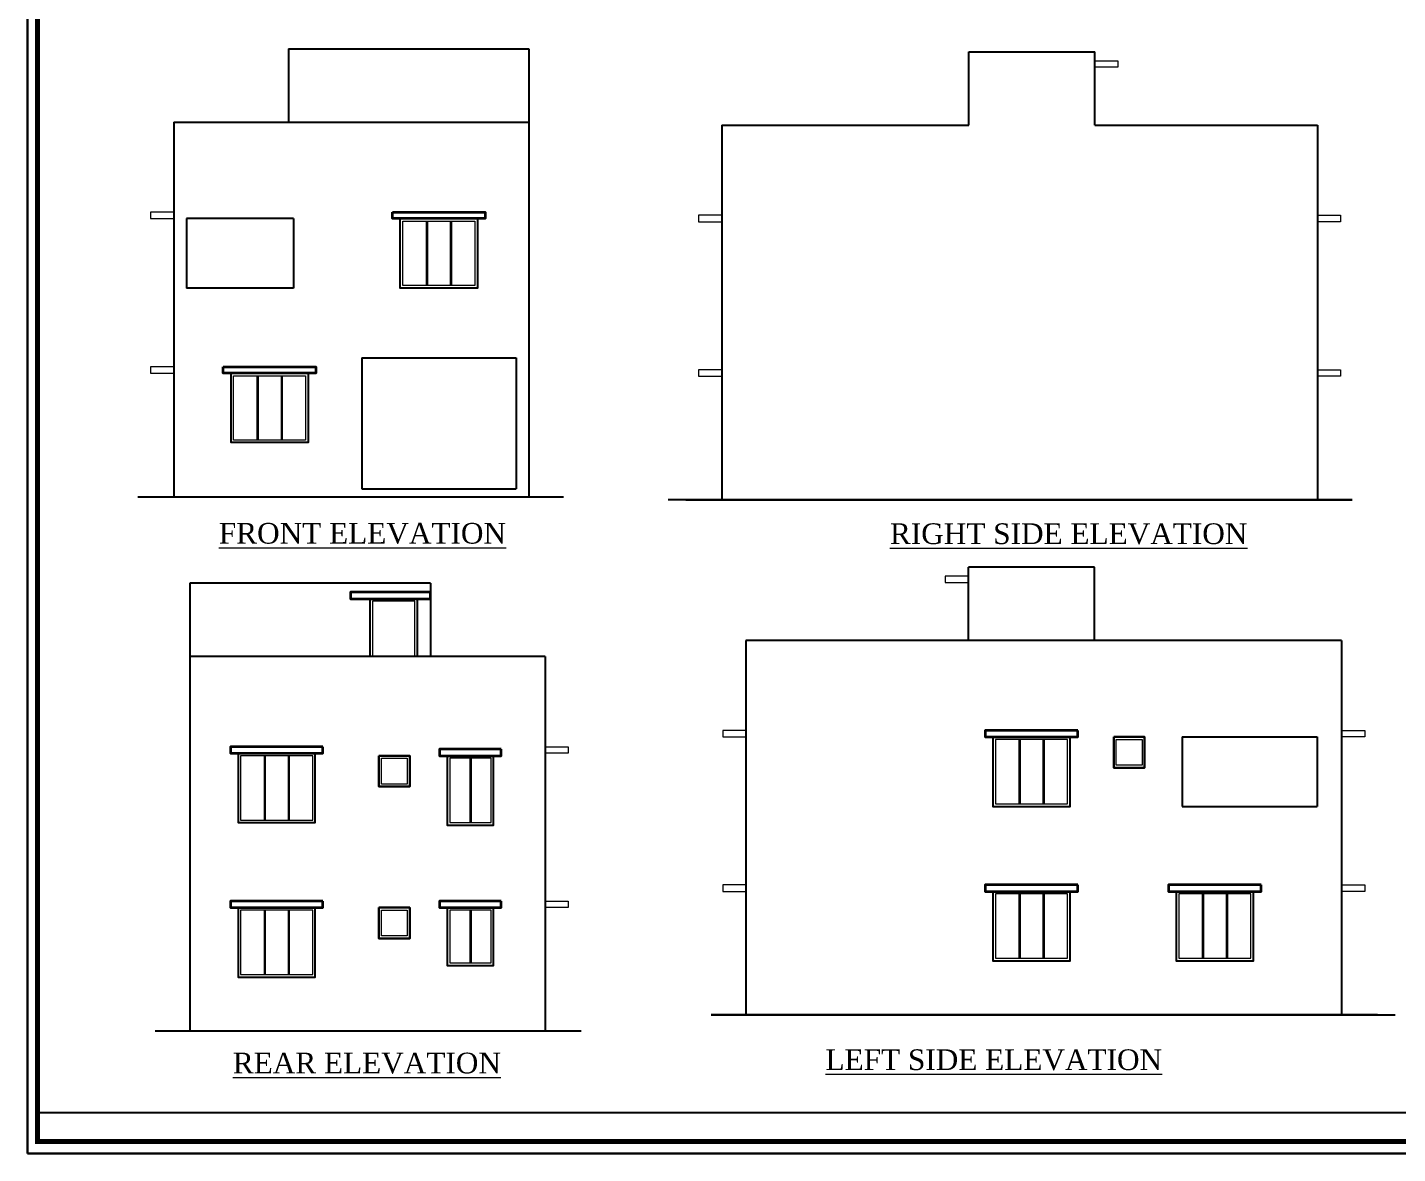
# Model space of a CAD drawing. Header units: metres. Extents: x -9654 to -9525, y 28695 to 28838.
# Drawn here: x -9651.82 to -9624.77, y 28796.03 to 28818.25 of the extents above; entities that cross this region are included whole.
import ezdxf

# ---------------------------------------------------------------- set-up
doc = ezdxf.new("R2010")
doc.units = ezdxf.units.M
doc.linetypes.add('CONTINULUS', pattern=[0])
for name, color, linetype, lineweight in [('BUA TOTAL', 3, 'Continuous', 30), ('dw text', 94, 'Continuous', 9), ('ELE', 7, 'Continuous', 35), ('ele-1', 7, 'Continuous', 30), ('ELE-2', 252, 'Continuous', 18), ('ELE-3', 250, 'Continuous', 18), ('FORMAT LINE', 7, 'Continuous', 25), ('win', 5, 'Continuous', 13)]:
    doc.layers.add(name, color=color, linetype=linetype, lineweight=lineweight)
doc.styles.add('Arial', font='arial.ttf', dxfattribs={"height": 0.2})

msp = doc.modelspace()

# ---------------------------------------------------------------- linework, layer by layer
at = {"linetype": 'Continuous'}
for p, q in [((-9646.67105, 28817.83372), (-9641.92125, 28817.83372)), ((-9646.67105, 28817.83372), (-9646.67105, 28816.38592)), ((-9641.92125, 28817.83372), (-9641.92125, 28808.99452)), ((-9633.23889, 28817.77366), (-9630.74969, 28817.77366)), ((-9633.23889, 28816.32586), (-9633.23889, 28817.77366)), ((-9630.74969, 28816.32586), (-9630.74969, 28817.77366)), ((-9648.93455, 28816.38592), (-9648.93455, 28808.99452)), ((-9648.93455, 28816.38592), (-9641.92125, 28816.38592)), ((-9638.11569, 28816.32586), (-9638.11569, 28808.93446)), ((-9638.11569, 28816.32586), (-9633.23889, 28816.32586)), ((-9630.74969, 28816.32586), (-9626.35549, 28816.32586)), ((-9626.35549, 28816.32586), (-9626.35549, 28808.93446)), ((-9648.68055, 28814.48092), (-9648.68055, 28813.10932)), ((-9646.56945, 28814.48092), (-9648.68055, 28814.48092)), ((-9646.56945, 28814.48092), (-9646.56945, 28813.10932)), ((-9646.56945, 28813.10932), (-9648.68055, 28813.10932)), ((-9645.22325, 28811.73772), (-9642.17525, 28811.73772)), ((-9645.22325, 28811.73772), (-9645.22325, 28809.14692)), ((-9642.17525, 28811.73772), (-9642.17525, 28809.14692)), ((-9649.64473, 28808.99452), (-9641.23663, 28808.99452)), ((-9645.22325, 28809.14692), (-9642.17525, 28809.14692)), ((-9625.67087, 28808.93446), (-9639.17282, 28808.93446)), ((-9638.82588, 28808.93446), (-9625.67087, 28808.93446)), ((-9630.75484, 28807.60709), (-9633.24404, 28807.60709)), ((-9633.24404, 28806.15929), (-9633.24404, 28807.60709)), ((-9630.75484, 28806.15929), (-9630.75484, 28807.60709)), ((-9648.6168, 28807.28703), (-9648.6168, 28798.44783)), ((-9643.867, 28807.28703), (-9648.6168, 28807.28703)), ((-9643.867, 28807.28703), (-9643.867, 28805.83923)), ((-9644.121, 28806.98223), (-9645.0608, 28806.98223)), ((-9645.0608, 28806.98223), (-9645.0608, 28805.83923)), ((-9644.121, 28805.83923), (-9644.121, 28806.98223)), ((-9637.63824, 28806.15929), (-9637.63824, 28798.76789)), ((-9625.87804, 28806.15929), (-9637.63824, 28806.15929)), ((-9625.87804, 28806.15929), (-9625.87804, 28798.76789)), ((-9641.60351, 28805.83923), (-9648.6168, 28805.83923)), ((-9641.60351, 28805.83923), (-9641.60351, 28798.44783)), ((-9629.02764, 28804.25429), (-9629.02764, 28802.88269)), ((-9629.02764, 28804.25429), (-9626.36064, 28804.25429)), ((-9626.36064, 28804.25429), (-9626.36064, 28802.88269)), ((-9629.02764, 28802.88269), (-9626.36064, 28802.88269)), ((-9638.32286, 28798.76789), (-9624.82091, 28798.76789)), ((-9625.16785, 28798.76789), (-9638.32286, 28798.76789)), ((-9640.89332, 28798.44783), (-9649.30143, 28798.44783))]:
    msp.add_line(p, q, dxfattribs=at)
for points in [[(-9644.46125, 28814.48092), (-9642.93725, 28814.48092), (-9642.93725, 28813.10932), (-9644.46125, 28813.10932)], [(-9647.8028, 28811.43292), (-9646.2788, 28811.43292), (-9646.2788, 28810.06132), (-9647.8028, 28810.06132)], [(-9631.23744, 28804.25429), (-9632.76144, 28804.25429), (-9632.76144, 28802.88269), (-9631.23744, 28802.88269)], [(-9646.1403, 28803.93423), (-9647.6643, 28803.93423), (-9647.6643, 28802.56263), (-9646.1403, 28802.56263)], [(-9642.61951, 28803.88343), (-9643.53391, 28803.88343), (-9643.53391, 28802.51183), (-9642.61951, 28802.51183)], [(-9631.23744, 28801.20629), (-9632.76144, 28801.20629), (-9632.76144, 28799.83469), (-9631.23744, 28799.83469)], [(-9627.61794, 28801.20629), (-9629.14194, 28801.20629), (-9629.14194, 28799.83469), (-9627.61794, 28799.83469)], [(-9646.1403, 28800.88623), (-9647.6643, 28800.88623), (-9647.6643, 28799.51463), (-9646.1403, 28799.51463)], [(-9642.61951, 28800.88623), (-9643.53391, 28800.88623), (-9643.53391, 28799.74323), (-9642.61951, 28799.74323)]]:
    msp.add_lwpolyline(points, close=True, dxfattribs=at)
at = {"layer": 'BUA TOTAL', "linetype": 'CONTINULUS', "ltscale": 0.05}
msp.add_lwpolyline([(-9651.82296, 28796.03267), (-9651.82296, 28838.08267), (-9592.42296, 28838.08267), (-9592.42296, 28796.03267)], close=True, dxfattribs=at)
at = {"layer": 'ELE', "ltscale": 0.5}
for points in [[(-9644.61365, 28814.60792), (-9642.78485, 28814.60792), (-9642.78485, 28814.48092), (-9644.61365, 28814.48092), (-9644.61365, 28814.60792)], [(-9647.9552, 28811.55992), (-9646.1264, 28811.55992), (-9646.1264, 28811.43292), (-9647.9552, 28811.43292), (-9647.9552, 28811.55992)], [(-9643.867, 28807.10923), (-9645.4418, 28807.10923), (-9645.4418, 28806.98223), (-9643.867, 28806.98223), (-9643.867, 28807.10923)], [(-9631.08504, 28804.38129), (-9632.91384, 28804.38129), (-9632.91384, 28804.25429), (-9631.08504, 28804.25429), (-9631.08504, 28804.38129)], [(-9645.9879, 28804.06123), (-9647.8167, 28804.06123), (-9647.8167, 28803.93423), (-9645.9879, 28803.93423), (-9645.9879, 28804.06123)], [(-9642.46711, 28804.01043), (-9643.68631, 28804.01043), (-9643.68631, 28803.88343), (-9642.46711, 28803.88343), (-9642.46711, 28804.01043)], [(-9631.08504, 28801.33329), (-9632.91384, 28801.33329), (-9632.91384, 28801.20629), (-9631.08504, 28801.20629), (-9631.08504, 28801.33329)], [(-9627.46554, 28801.33329), (-9629.29434, 28801.33329), (-9629.29434, 28801.20629), (-9627.46554, 28801.20629), (-9627.46554, 28801.33329)], [(-9645.9879, 28801.01323), (-9647.8167, 28801.01323), (-9647.8167, 28800.88623), (-9645.9879, 28800.88623), (-9645.9879, 28801.01323)], [(-9642.46711, 28801.01323), (-9643.68631, 28801.01323), (-9643.68631, 28800.88623), (-9642.46711, 28800.88623), (-9642.46711, 28801.01323)]]:
    msp.add_lwpolyline(points, dxfattribs=at)
at = {"layer": 'ele-1', "ltscale": 0.9}
for points in [[(-9630.37724, 28804.25429), (-9629.76764, 28804.25429), (-9629.76764, 28803.6447), (-9630.37724, 28803.6447), (-9630.37724, 28804.25429)], [(-9644.8835, 28803.88343), (-9644.27391, 28803.88343), (-9644.27391, 28803.27383), (-9644.8835, 28803.27383), (-9644.88351, 28803.88343)], [(-9644.8835, 28800.88623), (-9644.27391, 28800.88623), (-9644.27391, 28800.27664), (-9644.8835, 28800.27664), (-9644.88351, 28800.88623)]]:
    msp.add_lwpolyline(points, dxfattribs=at)
at = {"layer": 'ELE-2', "ltscale": 0.5}
for p, q in [((-9644.1718, 28806.93143), (-9645.01, 28806.93143)), ((-9645.01, 28806.93143), (-9645.01, 28805.83923)), ((-9644.1718, 28805.83923), (-9644.1718, 28806.93143))]:
    msp.add_line(p, q, dxfattribs=at)
at = {"layer": 'ELE-3', "ltscale": 0.5}
for points in [[(-9630.74969, 28817.59586), (-9630.29249, 28817.59586), (-9630.29249, 28817.46886), (-9630.74969, 28817.46886)], [(-9648.93455, 28814.60792), (-9649.39175, 28814.60792), (-9649.39175, 28814.48092), (-9648.93455, 28814.48092)], [(-9638.11569, 28814.54786), (-9638.57289, 28814.54786), (-9638.57289, 28814.42086), (-9638.11569, 28814.42086)], [(-9626.35549, 28814.54786), (-9625.89829, 28814.54786), (-9625.89829, 28814.42086), (-9626.35549, 28814.42086)], [(-9648.93455, 28811.55992), (-9649.39175, 28811.55992), (-9649.39175, 28811.43292), (-9648.93455, 28811.43292)], [(-9638.11569, 28811.49986), (-9638.57289, 28811.49986), (-9638.57289, 28811.37286), (-9638.11569, 28811.37286)], [(-9626.35549, 28811.49986), (-9625.89829, 28811.49986), (-9625.89829, 28811.37286), (-9626.35549, 28811.37286)], [(-9633.24404, 28807.42929), (-9633.70124, 28807.42929), (-9633.70124, 28807.30229), (-9633.24404, 28807.30229)], [(-9637.63824, 28804.38129), (-9638.09544, 28804.38129), (-9638.09544, 28804.25429), (-9637.63824, 28804.25429)], [(-9625.87804, 28804.38129), (-9625.42084, 28804.38129), (-9625.42084, 28804.25429), (-9625.87804, 28804.25429)], [(-9641.60351, 28804.06123), (-9641.14631, 28804.06123), (-9641.14631, 28803.93423), (-9641.60351, 28803.93423)], [(-9637.63824, 28801.33329), (-9638.09544, 28801.33329), (-9638.09544, 28801.20629), (-9637.63824, 28801.20629)], [(-9625.87804, 28801.33329), (-9625.42084, 28801.33329), (-9625.42084, 28801.20629), (-9625.87804, 28801.20629)], [(-9641.60351, 28801.01323), (-9641.14631, 28801.01323), (-9641.14631, 28800.88623), (-9641.60351, 28800.88623)]]:
    msp.add_lwpolyline(points, dxfattribs=at)
at = {"layer": 'FORMAT LINE', "ltscale": 0.1}
msp.add_lwpolyline([(-9651.82296, 28796.03267), (-9592.42296, 28796.03267), (-9592.42296, 28838.08267), (-9651.82296, 28838.08267)], close=True, dxfattribs=at)
at = {"layer": 'FORMAT LINE', "ltscale": 0.1, "const_width": 0.1}
msp.add_lwpolyline([(-9651.62296, 28796.27236), (-9592.62296, 28796.27236), (-9592.62296, 28837.88267), (-9651.62296, 28837.88267)], close=True, dxfattribs=at)
at = {"layer": 'FORMAT LINE', "ltscale": 0.1}
msp.add_lwpolyline([(-9651.62296, 28796.84567), (-9601.37364, 28796.84567)], dxfattribs=at)
at = {"layer": 'win', "ltscale": 0.9}
for p, q in [((-9643.94902, 28814.43012), (-9643.94902, 28813.16012)), ((-9643.92362, 28814.43012), (-9643.92362, 28813.16012)), ((-9643.47488, 28814.43012), (-9643.47488, 28813.16012)), ((-9643.44948, 28814.43012), (-9643.44948, 28813.16012)), ((-9647.29056, 28811.38212), (-9647.29056, 28810.11212)), ((-9647.26516, 28811.38212), (-9647.26516, 28810.11212)), ((-9646.81643, 28811.38212), (-9646.81643, 28810.11212)), ((-9646.79103, 28811.38212), (-9646.79103, 28810.11212)), ((-9632.2492, 28804.20349), (-9632.2492, 28802.93349)), ((-9632.2238, 28804.20349), (-9632.2238, 28802.93349)), ((-9631.77507, 28804.20349), (-9631.77507, 28802.93349)), ((-9631.74967, 28804.20349), (-9631.74967, 28802.93349)), ((-9647.15207, 28803.88343), (-9647.15207, 28802.61343)), ((-9647.12667, 28803.88343), (-9647.12667, 28802.61343)), ((-9646.67794, 28803.88343), (-9646.67794, 28802.61343)), ((-9646.65254, 28803.88343), (-9646.65254, 28802.61343)), ((-9643.08704, 28803.83263), (-9643.08704, 28802.56263)), ((-9643.06164, 28803.83263), (-9643.06164, 28802.56263)), ((-9632.2492, 28801.15549), (-9632.2492, 28799.88549)), ((-9632.2238, 28801.15549), (-9632.2238, 28799.88549)), ((-9631.77507, 28801.15549), (-9631.77507, 28799.88549)), ((-9631.74967, 28801.15549), (-9631.74967, 28799.88549)), ((-9628.6297, 28801.15549), (-9628.6297, 28799.88549)), ((-9628.6043, 28801.15549), (-9628.6043, 28799.88549)), ((-9628.15557, 28801.15549), (-9628.15557, 28799.88549)), ((-9628.13017, 28801.15549), (-9628.13017, 28799.88549)), ((-9647.15207, 28800.83543), (-9647.15207, 28799.56543)), ((-9647.12667, 28800.83543), (-9647.12667, 28799.56543)), ((-9646.67794, 28800.83543), (-9646.67794, 28799.56543)), ((-9646.65254, 28800.83543), (-9646.65254, 28799.56543)), ((-9643.08704, 28800.83543), (-9643.08704, 28799.79403)), ((-9643.06164, 28800.83543), (-9643.06164, 28799.79403))]:
    msp.add_line(p, q, dxfattribs=at)
for points in [[(-9642.98805, 28814.43012), (-9642.98805, 28813.16012), (-9644.41045, 28813.16012), (-9644.41045, 28814.43012)], [(-9646.3296, 28811.38212), (-9646.3296, 28810.11212), (-9647.752, 28810.11212), (-9647.752, 28811.38212)], [(-9632.71064, 28804.20349), (-9632.71064, 28802.93349), (-9631.28824, 28802.93349), (-9631.28824, 28804.20349)], [(-9630.32644, 28804.20349), (-9629.81844, 28804.20349), (-9629.81844, 28803.6955), (-9630.32644, 28803.6955)], [(-9647.6135, 28803.88343), (-9647.6135, 28802.61343), (-9646.1911, 28802.61343), (-9646.1911, 28803.88343)], [(-9644.83271, 28803.83263), (-9644.32471, 28803.83263), (-9644.32471, 28803.32463), (-9644.83271, 28803.32463)], [(-9643.48311, 28803.83263), (-9643.48311, 28802.56263), (-9642.67031, 28802.56263), (-9642.67031, 28803.83263)], [(-9632.71064, 28801.15549), (-9632.71064, 28799.88549), (-9631.28824, 28799.88549), (-9631.28824, 28801.15549)], [(-9629.09114, 28801.15549), (-9629.09114, 28799.88549), (-9627.66874, 28799.88549), (-9627.66874, 28801.15549)], [(-9647.6135, 28800.83543), (-9647.6135, 28799.56543), (-9646.1911, 28799.56543), (-9646.1911, 28800.83543)], [(-9644.83271, 28800.83543), (-9644.32471, 28800.83543), (-9644.32471, 28800.32744), (-9644.83271, 28800.32744)], [(-9643.48311, 28800.83543), (-9643.48311, 28799.79403), (-9642.67031, 28799.79403), (-9642.67031, 28800.83543)]]:
    msp.add_lwpolyline(points, close=True, dxfattribs=at)

# ---------------------------------------------------------------- texts
at = {"layer": 'dw text', "linetype": 'CONTINULUS', "ltscale": 0.05, "char_height": 0.4082788, "width": 16.3543008, "attachment_point": 1, "style": 'Arial'}
for s, insert in [('\\pi5.41516;{\\fTimes New Roman|b0|i0|c0|p18;\\LFRONT ELEVATION}', (-9653.45819, 28808.47669)), ('\\pi4.73754;{\\fTimes New Roman|b0|i0|c0|p18;\\LRIGHT SIDE ELEVATION}', (-9639.53119, 28808.46837)), ('\\pi4.93933;{\\fTimes New Roman|b0|i0|c0|p18;\\LLEFT SIDE ELEVATION}', (-9641.00588, 28798.08928)), ('\\pi5.59973;{\\fTimes New Roman|b0|i0|c0|p18;\\LREAR ELEVATION}', (-9653.36655, 28798.02379)), ('\\pi5.59973;{\\fTimes New Roman|b0|i0|c0|p18;\\LREAR ELEVATION}', (-9653.36655, 28798.02379))]:
    msp.add_mtext(s, dxfattribs=dict(at, insert=insert))

doc.saveas('drawing.dxf')
